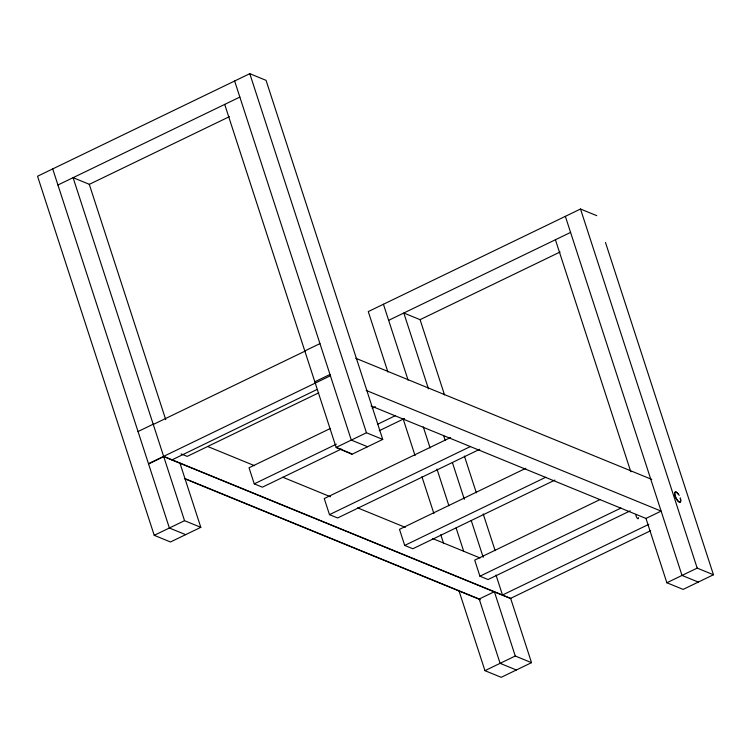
<?xml version="1.0" encoding="UTF-8"?>
<svg xmlns="http://www.w3.org/2000/svg" width="751" height="751" viewBox="0 0 751 751"><rect width="100%" height="100%" fill="white"/><g stroke="black" fill="none" stroke-linecap="round" stroke-linejoin="round"><path stroke-width="1.13" d="M224.699 104.417L336.148 447.418L352.407 454.073L382.728 439.419L266.051 80.338L249.792 73.682L37.55 176.241L154.227 535.322L170.486 541.978L200.808 527.333L179.911 463.02M57.93 184.999L239.851 97.086M229.384 116.668L89.36 184.324L73.091 177.668L184.539 520.678L200.808 527.333M596.773 215.678L580.514 209.022L368.272 311.581L387.91 372.017M138.034 431.534L153.195 424.202M304.803 350.942L319.954 343.62M153.279 424.465L304.887 351.205M388.652 320.33L570.572 232.425M428.464 388.868L403.813 313.007L420.081 319.663L560.105 251.998M314.819 381.79L329.98 374.458M148.482 463.686L330.402 375.772M148.567 463.949L163.727 456.617L510.718 598.613M317.063 389.478L171.866 459.95M318.762 392.811L187.159 456.401L181.066 453.904M330.093 428.605L249.032 467.779L254.26 483.86L262.39 487.183L341.348 449.032M372.205 408.253L375.369 406.732M254.26 483.86L336.373 444.17M377.434 424.334L395.326 415.688M154.227 535.322L184.539 520.678M382.728 439.419L366.46 432.764L336.148 447.418L351.956 454.289M379.246 430.717L404.517 418.504M450.591 437.514L324.254 498.561L329.482 514.642L337.612 517.965L479.739 449.286M329.482 514.642L470.558 446.469M525.813 468.295L399.485 529.342L404.705 545.423L412.843 548.756L554.961 480.067M404.705 545.423L545.78 477.251M599.993 499.584L474.707 560.124L479.936 576.205L488.066 579.537L630.192 510.858M479.936 576.205L621.002 508.033M185.356 478.772L479.204 599.026L493.36 592.182M648.836 524.311L502.503 595.027L496.017 575.069M163.643 456.364L510.633 598.35L650.657 530.694M458.87 590.427L484.949 670.662L515.261 656.008L531.53 662.664L510.633 598.35M366.188 390.417L661.124 511.112L645.973 518.443L666.869 582.757L697.181 568.103L713.45 574.759L605.484 242.47M531.53 662.664L501.208 677.318L484.949 670.662M713.45 574.759L683.128 589.413L666.869 582.757M355.739 358.265L651.765 479.401M371.088 405.953L646.508 518.659M367.568 446.742L351.299 440.086L234.631 81.005M698.289 582.081L682.021 575.426L565.353 216.344M207.961 446.61L254.58 465.695M282.78 477.232L330.487 496.758M357.598 507.845L405.305 527.371M432.416 538.467L480.124 557.993M184.352 478.594L480.377 599.73M185.647 534.656L169.379 528L52.711 168.919M516.369 669.995L500.1 663.34L479.204 599.026M580.514 209.022L697.181 568.103M555.421 239.747L630.812 471.778M420.081 319.663L444.526 394.895M464.4 456.073L476.331 492.787M483.193 513.919L495.125 550.624M443.691 435.721L445.136 440.18M452.384 462.494L464.343 499.302M471.234 520.499L483.193 557.308M494.365 591.694L515.261 656.008M383.432 304.258L408.093 380.147M423.254 426.831L430.116 447.943M436.979 469.065L448.901 505.742M456.12 527.972L463.705 551.309M403.118 418.814L415.059 455.594M421.94 476.763L433.89 513.534M440.771 534.712L443.672 543.621M249.792 73.682L366.46 432.764M89.266 184.286L165.746 419.668M638.35 517.599A2.281 0.798 64.2 0 1 637.655 518.594A2.281 0.798 64.2 0 1 636.106 516.059A2.281 0.798 64.2 0 1 636.529 514.623M680.153 498.166A5.623 1.971 64.2 0 1 678.528 501.715A5.623 1.971 64.2 0 1 674.595 493.707A5.623 1.971 64.2 0 1 678.256 494.308M680.359 498.063A5.623 1.971 64.2 0 1 678.482 501.396A5.623 1.971 64.2 0 1 674.82 492.994A5.623 1.971 64.2 0 1 679.204 495.416"/></g></svg>
